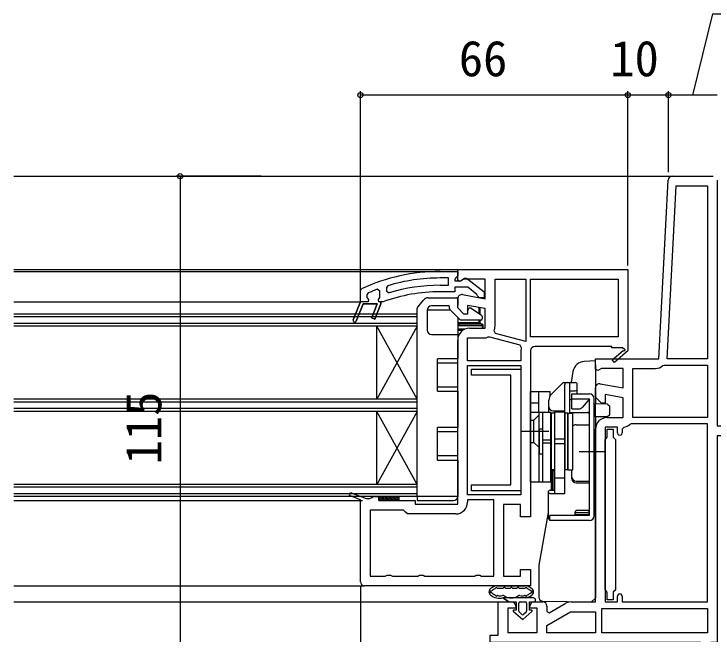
# Model space of a CAD drawing. Units: millimetres, scale not verified. Extents: x -525 to 525, y -783 to 778.
# Drawn here: x 1.5 to 174, y -443.6 to -290.7 of the extents above; entities that cross this region are included whole.
import ezdxf
from ezdxf.enums import TextEntityAlignment as Align

# ---------------------------------------------------------------- set-up
doc = ezdxf.new("R2010")
doc.units = ezdxf.units.MM
doc.header["$LTSCALE"] = 4
for name, color, linetype in [('0-2_YKK_11', 7, 'Continuous'), ('0-4_YKK_12', 2, 'Continuous'), ('0-5_YKK_13', 4, 'Continuous'), ('0-7_YKK_D', 6, 'Continuous')]:
    doc.layers.add(name, color=color, linetype=linetype)
doc.styles.add('ＭＳ ゴシック', font='')
doc.styles.get('ＭＳ ゴシック').set_extended_font_data('MS Gothic')

msp = doc.modelspace()

# ---------------------------------------------------------------- linework, layer by layer
at = {"layer": '0-2_YKK_11'}
for p, q in [((163.949, -330.7), (174, -330.7)), ((126.6, -373.7), (126.6, -376.2)), ((129.8, -435.7), (132, -435.7))]:
    msp.add_line(p, q, dxfattribs=at)
for points in [[(175, -331.7), (175, -392.3), (203, -392.3), (203, -395.7), (201.1, -395.7), (200.6, -395.2), (200.1, -394.7), (175, -394.7), (175, -445.7), (173.5, -445.7), (173.5, -458.2), (175, -458.2), (175, -460.7), (171, -460.7), (171, -445.7), (119, -445.7), (119, -443.9), (121, -443.9), (121, -435.7), (124.3, -435.7)], [(146.174, -381.915), (151.8, -382.907), (151.8, -378.1), (146.444, -378.1), (145.576, -378.642), (145, -378.323), (145, -375.7), (160.642, -375.7), (162.95, -331.648)], [(106.633, -354.2), (111.001, -354.2), (111.001, -355.3), (110.563, -355.796), (110.301, -356.094), (110.301, -356.5), (111.701, -356.5), (112.101, -356.3)], [(111, -353.7), (153, -353.7), (153, -373.566), (153.077, -373.7), (149.659, -376.605), (149.141, -375.995), (151.861, -373.684)], [(112.174, -359.915), (117.8, -360.907), (117.8, -356.1), (112.444, -356.1), (111.576, -356.642), (111, -356.323), (111, -353.7)], [(106.633, -357.6), (108.701, -357.6), (108.701, -355.8), (106.633, -355.8)], [(113.517, -356.113), (117.501, -359.225), (117.501, -360.7), (116.399, -360.7), (115.9, -360.225), (115.708, -359.855), (113.462, -358.1), (110.301, -358.1), (110.301, -359.2), (106.633, -359.2)], [(127.8, -356.1), (127.8, -371.479), (120.316, -369.474), (119.983, -368.801)], [(120.2, -367.7), (120.2, -356.1), (127.8, -356.1)], [(88.901, -359.495), (88.601, -359.953), (88.601, -360.625), (88.976, -361.11), (88.901, -361.7), (87.001, -361.7), (85.229, -366.152), (87.001, -361.7), (87.001, -358.918), (87.29, -358.464)], [(85.972, -366.448), (87.663, -362.2), (91.14, -362.2), (89.766, -365.652), (90.509, -365.948), (92.001, -362.2), (92.001, -361.7), (91.501, -361.7), (91.426, -361.11), (91.801, -360.625), (91.801, -360.6), (91.801, -359.065), (91.126, -358.596)], [(93.756, -357.709), (93.401, -358.187), (93.401, -359.024), (94.048, -359.501)], [(92.618, -361.67), (92.447, -361.7), (92.001, -361.7), (92.001, -362.2), (90.509, -365.948), (89.766, -365.652), (91.14, -362.2), (87.663, -362.2), (85.972, -366.448)], [(113.9, -368.2), (117.8, -368.2), (117.8, -363.344), (113.4, -362.568), (113.4, -364.7), (112.5, -364.7), (111, -363.2), (111, -360.9)], [(126.6, -376.2), (113.4, -376.2), (113.4, -370.6), (117.3, -370.6)], [(118.491, -370.344), (118.826, -370.317), (126.332, -372.328), (126.689, -372.925)], [(87, -430.7), (87, -410.511), (84.259, -409.474), (84.541, -408.726), (88.439, -410.2), (89.334, -410.2), (89.767, -409.95), (90.2, -409.7), (91.5, -409.7), (91.5, -410.7), (100.5, -410.7), (100.5, -411.6), (111, -411.6), (111, -371.1)], [(129, -373.7), (129, -414.7), (126.5, -414.7), (126.5, -411.7), (122.3, -411.7), (122.3, -429.3), (126.5, -429.3), (126.5, -427.7), (129, -427.7), (129, -431.7), (88, -431.7)], [(151.926, -373.306), (151.749, -373), (149, -373), (149, -372.7), (130, -372.7)], [(161.635, -377.418), (161.958, -377.3), (172.6, -377.3), (172.6, -390.2)], [(172.6, -390.2), (154.2, -390.2), (154.2, -378.1), (159.767, -378.1)], [(147.9, -390.2), (151.8, -390.2), (151.8, -385.344), (147.4, -384.568), (147.4, -386.7), (146.5, -386.7), (145, -385.2), (145, -382.9)], [(138.973, -435.7), (145, -435.7), (145, -393.1)], [(150.4, -394), (150.4, -392.6), (147.4, -392.6), (147.4, -435.7), (150.4, -435.7), (150.4, -434.3)], [(152.048, -392.587), (151.6, -393.084), (151.6, -394)], [(172.6, -435.7), (172.6, -391.8), (153.8, -391.8), (153.455, -391.938)], [(119.9, -429.3), (119.9, -410.5), (113.4, -410.5), (113.4, -411.1)], [(110.5, -414), (98.595, -414), (98.097, -413.55), (97.6, -413.1), (89.4, -413.1), (89.4, -429.3), (93.134, -429.3), (93.567, -429.05), (94.433, -429.05), (94.866, -429.3), (101.134, -429.3), (101.567, -429.05), (102.433, -429.05), (102.866, -429.3), (115.134, -429.3), (115.567, -429.05), (116.433, -429.05), (116.866, -429.3), (119.9, -429.3)], [(151.6, -434.3), (151.6, -435.7), (172.6, -435.7)], [(133, -436.7), (133, -438.045), (133.567, -438.373), (137.523, -436.089)], [(125.3, -436.7), (125.3, -437.2), (123.4, -437.2), (123.4, -443.2), (130.6, -443.2), (130.6, -437.2), (128.8, -437.2), (128.8, -436.7)]]:
    msp.add_lwpolyline(points, dxfattribs=at)
for points in [[(162.644, -375.7), (164.877, -333.1), (172.6, -333.1), (172.6, -375.7)], [(150.6, -370.3), (129, -370.3), (129, -356.1), (150.6, -356.1)], [(113.4, -409.3), (113.4, -377.4), (126.6, -377.4), (126.6, -409.3)], [(147.4, -432.654), (147.4, -395.646), (147.65, -395.35), (147.9, -395.054), (147.9, -393.096), (149.4, -393.096), (149.4, -395.054), (149.65, -395.35), (149.9, -395.646), (149.9, -432.646), (149.65, -432.942), (149.4, -433.237), (149.4, -435.196), (147.9, -435.196), (147.9, -433.246), (147.65, -432.95)], [(145, -443.3), (133, -443.3), (133, -441.471), (138.839, -438.1), (145, -438.1)], [(172.6, -443.3), (146.6, -443.3), (146.6, -437.3), (172.6, -437.3)]]:
    msp.add_lwpolyline(points, close=True, dxfattribs=at)
for centre, radius, start, end in [((163.949, -331.7), 1, 90, 176.99997), ((106.633, -400.2), 46, 90.00001, 114.86598), ((106.633, -400.2), 44.4, 89.99999, 106.86019), ((112.901, -356.9), 1, 51.91328, 143.13011), ((106.633, -400.2), 44.4, 110.44221, 113.53922), ((106.633, -400.2), 42.6, 89.99999, 107.18277), ((106.633, -400.2), 41, 89.99999, 109.98888), ((112, -360.9), 1, 79.99999, 179.99998), ((85.601, -366.3), 0.4, 158.30059, 338.30061), ((85.601, -366.3), 0.4, 158.30059, 338.30061), ((113.9, -371.1), 2.9, 90.00001, 179.99999), ((117.3, -367.7), 2.9, 337.68615, 359.99999), ((117.3, -367.7), 2.9, 269.99996, 294.25263), ((130, -373.7), 3.4, 166.82613, 179.99998), ((130, -373.7), 1, 90.00001, 179.99999), ((152.051, -373.522), 0.25, 220.35701, 120), ((159.767, -375.2), 2.9, 269.99999, 310.11919), ((146, -382.9), 1, 80.00002, 180), ((147.9, -393.1), 2.9, 90.00001, 179.99999), ((151.8, -390.2), 2.4, 275.9378, 313.60284), ((151, -394), 0.6, 179.99999, 0.00001), ((110.5, -411.1), 2.9, 270.00001, 359.99999), ((88, -430.7), 1, 180.00001, 269.99999), ((151, -434.3), 0.6, 359.99999, 180.00001), ((124.3, -436.7), 1, 0.00001, 89.99999), ((129.8, -436.7), 1, 90.00001, 179.99999), ((132, -436.7), 1, 0.00001, 89.99999), ((138.973, -438.6), 2.9, 89.99998, 119.99999)]:
    msp.add_arc(centre, radius, start, end, dxfattribs=at)
at = {"layer": '0-4_YKK_12'}
for p, q in [((1.5, -330.7), (163.949, -330.7)), ((1.5, -353.7), (111.5, -353.7)), ((1.5, -354.196), (110, -354.196)), ((1.501, -361.7), (87.001, -361.7)), ((101, -364.695), (1.5, -364.695)), ((101, -365.395), (1.5, -365.395)), ((101, -388.695), (101, -364.695)), ((101, -409.695), (101, -364.695)), ((101, -366.995), (1.5, -366.995)), ((101, -367.695), (1.5, -367.695)), ((91, -385.695), (91, -367.695)), ((101, -385.695), (91, -367.695)), ((101, -367.695), (91, -385.695)), ((101, -385.695), (1.5, -385.695)), ((101, -386.395), (1.5, -386.395)), ((101, -387.995), (1.5, -387.995)), ((101, -388.695), (1.5, -388.695)), ((91, -406.695), (91, -388.695)), ((101, -406.695), (91, -388.695)), ((101, -388.695), (91, -406.695)), ((101, -406.695), (1.5, -406.695)), ((101, -407.395), (1.5, -407.395)), ((101, -408.995), (1.5, -408.995)), ((101, -409.695), (1.5, -409.695)), ((1.5, -410.7), (87.5, -410.7)), ((1.5, -431.7), (88, -431.7)), ((1.5, -435.7), (121.5, -435.7))]:
    msp.add_line(p, q, dxfattribs=at)
at = {"layer": '0-5_YKK_13'}
for p, q in [((101.066, -363.118), (102.55, -361.263)), ((103.721, -360.7), (110.8, -360.7)), ((111.02, -360.7), (111, -360.7)), ((111, -360.9), (111, -360.7)), ((111, -360.9), (111, -362.493)), ((101, -409.7), (101, -363.305)), ((103.5, -363.7), (103.5, -368.7)), ((109.172, -363.7), (103.5, -363.7)), ((108.8, -362.7), (104.5, -362.7)), ((109, -363.321), (109, -362.9)), ((111.525, -366.054), (109.146, -363.675)), ((113.4, -363.893), (113.742, -363.3)), ((113.915, -363.2), (114.237, -363.2)), ((114.352, -363.236), (116.872, -365.001)), ((116.2, -363.062), (116.2, -364.53)), ((116.5, -364.74), (116.5, -363.115)), ((111, -365.528), (111, -369.7)), ((117, -365.247), (117, -365.9)), ((117, -367.2), (111.3, -367.2)), ((111.3, -367.2), (111.3, -367.5)), ((116.7, -366.2), (111.879, -366.2)), ((116.2, -366.2), (116.2, -366.9)), ((116.2, -366.9), (116.5, -366.9)), ((116.5, -366.9), (116.5, -366.2)), ((112.842, -368.4), (111, -368.4)), ((111, -368.7), (112.272, -368.7)), ((111.3, -367.5), (117, -367.5)), ((117, -367.5), (117, -368.2)), ((117.3, -368.2), (117.3, -367.5)), ((104.5, -369.7), (111, -369.7)), ((111, -369.7), (111, -375.7)), ((106, -383.7), (106, -375.7)), ((111, -375.7), (106, -375.7)), ((144.999, -376.217), (142.209, -376.388)), ((144.999, -377.216), (144.999, -376.217)), ((144.999, -377.216), (144.999, -386.867)), ((139.438, -378.862), (138.955, -381.6)), ((111, -382.7), (106, -382.7)), ((111, -383.7), (111, -382.7)), ((134.086, -384.514), (136.854, -381.746)), ((137.207, -381.6), (140, -381.6)), ((137.4, -388.9), (137.4, -382.1)), ((138.7, -388.967), (138.7, -382.1)), ((140.5, -384.4), (140.5, -382.1)), ((106, -383.7), (111, -383.7)), ((111, -383.7), (111, -392.7)), ((129, -406.1), (129, -383.8)), ((129, -383.8), (133.8, -383.8)), ((131, -388.9), (131, -383.8)), ((133.8, -384.875), (133.8, -383.8)), ((138.7, -383.6), (140, -383.6)), ((133.5, -388.9), (133.5, -385.928)), ((138.7, -385.8), (139.2, -385.8)), ((139.2, -385.6), (143.5, -385.6)), ((143.5, -385.6), (141.762, -387.671)), ((143.5, -414.4), (143.5, -385.6)), ((143.5, -391.979), (143.5, -386.3)), ((144.7, -414.4), (144.7, -385.6)), ((129, -386.6), (131, -386.6)), ((139.2, -388.1), (140.843, -388.1)), ((144.999, -390.067), (144.999, -386.867)), ((147.999, -386.894), (144.999, -386.867)), ((147.999, -386.894), (148.499, -387.402)), ((148.499, -389.532), (148.499, -387.402)), ((129, -388.9), (134, -388.9)), ((129.8, -390.85), (131, -389.65)), ((131, -388.9), (131, -406.1)), ((132, -406.1), (132, -388.9)), ((134, -406.1), (134, -388.9)), ((134.9, -389.1), (134.1, -389.1)), ((134.1, -389.1), (134.1, -403.1)), ((134.5, -388.6), (137.4, -388.6)), ((134.9, -389.1), (134.9, -403.1)), ((137.4, -408.921), (137.4, -388.9)), ((138.2, -389.1), (137.4, -389.1)), ((137.4, -389.1), (137.4, -403.1)), ((138.2, -389.1), (138.2, -403.1)), ((138.2, -403.1), (138.2, -389.1)), ((138.2, -389.1), (139.4, -389.1)), ((138.7, -388.967), (143, -388.967)), ((139.4, -403.1), (139.4, -389.1)), ((148.499, -389.532), (147.999, -390.041)), ((129, -390.85), (129.8, -390.85)), ((129.8, -396.35), (129.8, -390.85)), ((147.999, -390.041), (144.999, -390.067)), ((144.999, -390.067), (144.999, -434.718)), ((106, -400.7), (106, -392.7)), ((111, -392.7), (106, -392.7)), ((131.2, -399.2), (131.2, -393)), ((131.2, -393), (132, -393)), ((132, -399.2), (132, -393)), ((134, -393.1), (134.1, -393.1)), ((140.2, -391.979), (143.5, -391.979)), ((126.5, -393.6), (133.5, -393.6)), ((129, -396.35), (129.8, -396.35)), ((129.8, -396.35), (131, -397.55)), ((132, -395.708), (134, -395.708)), ((132, -396.492), (134, -396.492)), ((137.4, -395.531), (134.9, -395.531)), ((137.4, -396.669), (134.9, -396.669)), ((111, -399.7), (106, -399.7)), ((111, -400.7), (111, -399.7)), ((131.2, -399.2), (132, -399.2)), ((134, -399.1), (134.1, -399.1)), ((141, -398.6), (147.2, -398.6)), ((106, -400.7), (111, -400.7)), ((111, -400.7), (111, -409.7)), ((134.1, -403.1), (134.1, -408.167)), ((134.9, -403.1), (134.1, -403.1)), ((134.9, -408.167), (134.9, -403.239)), ((137.4, -408.921), (137.4, -403.1)), ((138.2, -403.1), (137.4, -403.1)), ((138.2, -403.1), (139.4, -403.1)), ((139.2, -405.336), (139.2, -403.1)), ((134.9, -405.1), (137.4, -405.1)), ((129, -406.1), (134, -406.1)), ((140.2, -405.886), (143.5, -405.886)), ((140.2, -406.336), (143.5, -406.336)), ((143.5, -413.141), (143.5, -406.336)), ((133.3, -408.667), (133.3, -414.839)), ((133.8, -408.167), (134.9, -408.167)), ((144.999, -408.7), (144.999, -433.7)), ((91.5, -410.076), (92.124, -410.7)), ((91.5, -410.525), (91.675, -410.7)), ((91.573, -409.7), (92.573, -410.7)), ((92.022, -409.7), (93.022, -410.7)), ((92.471, -409.7), (93.471, -410.7)), ((92.92, -409.7), (93.92, -410.7)), ((93.369, -409.7), (94.369, -410.7)), ((93.818, -409.7), (94.818, -410.7)), ((94.267, -409.7), (95.267, -410.7)), ((94.716, -409.7), (95.716, -410.7)), ((95.165, -409.7), (96.165, -410.7)), ((95.614, -409.7), (96.5, -410.586)), ((96.063, -409.7), (96.5, -410.137)), ((101, -409.7), (101, -410.7)), ((111, -409.7), (101, -409.7)), ((133.8, -408.921), (137.4, -408.921)), ((101, -410.7), (110, -410.7)), ((133.3, -413.67), (131.015, -426.631)), ((140, -414.4), (140, -413.511)), ((140, -413.6), (143, -413.6)), ((143.5, -413.141), (140.369, -413.141)), ((143.5, -413.6), (143.5, -413.141)), ((143.5, -414.4), (133.7, -414.4)), ((133.7, -415.6), (133.7, -414.4)), ((143.5, -415.6), (133.7, -415.6)), ((140.1, -414.1), (143, -414.1)), ((130.999, -426.805), (130.999, -434.49)), ((120.71, -431.7), (127.691, -431.7)), ((120.989, -432.3), (121.991, -432.3)), ((123.05, -432.3), (123.671, -432.3)), ((124.73, -432.3), (125.351, -432.3)), ((126.41, -432.3), (127.412, -432.3)), ((129.702, -434.7), (122.151, -434.7)), ((123.601, -435.7), (125.401, -435.7)), ((123.601, -435.7), (125.401, -435.7)), ((125.401, -435.7), (125.401, -437.7)), ((126.101, -438), (126.101, -436)), ((126.401, -435.7), (127.701, -435.7)), ((128.001, -436), (128.001, -438)), ((128.701, -435.7), (129.701, -435.7)), ((128.701, -437.7), (128.701, -435.7)), ((128.701, -435.7), (129.701, -435.7)), ((144.999, -434.734), (144.999, -434.718)), ((124.772, -438.056), (127.051, -440)), ((125.401, -437.7), (124.903, -437.7)), ((127.051, -440), (129.33, -438.056)), ((129.198, -437.7), (128.701, -437.7)), ((126.856, -438.782), (126.206, -438.228)), ((127.895, -438.228), (127.245, -438.782))]:
    msp.add_line(p, q, dxfattribs=at)
for points in [[(116.2, -367.2), (116.2, -366.9), (111, -366.9)], [(117.3, -367.5), (117, -367.5), (117, -367.2)], [(106, -376.7), (111, -376.7), (111, -375.7)], [(139.2, -388.1), (139.2, -384.4), (143.5, -384.4)], [(137.4, -388.9), (134.9, -388.9), (134.9, -408.921)], [(106, -393.7), (111, -393.7), (111, -392.7)], [(134.5, -408.167), (134.5, -403.239), (134.9, -403.239)], [(140.369, -413.142), (140.33, -413.144), (140.276, -413.157), (140.216, -413.182), (140.156, -413.221), (140.102, -413.272), (140.057, -413.332), (140.025, -413.398), (140.006, -413.467), (140, -413.531)], [(122.151, -434.7), (123.601, -435.7), (122.151, -434.7)], [(131.982, -435.49), (144, -435.7), (144.999, -434.734)]]:
    msp.add_lwpolyline(points, dxfattribs=at)
for points in [[(126.6, -378.3), (126.6, -408.3), (114.4, -408.3), (114.4, -406.8), (124.1, -406.8), (124.1, -379.8), (114.4, -379.8), (114.4, -378.3)], [(96.5, -409.7), (96.5, -410.7), (91.5, -410.7), (91.5, -409.7)]]:
    msp.add_lwpolyline(points, close=True, dxfattribs=at)
for centre, radius, start, end in [((103.721, -362.2), 1.5, 90, 141.34019), ((110.8, -360.9), 0.2, 0, 90), ((101.3, -363.305), 0.3, 141.34019, 180), ((104.5, -363.7), 1, 90, 180), ((108.8, -362.9), 0.2, 0, 90), ((109.5, -363.321), 0.5, 180, 225), ((113.915, -363.4), 0.2, 90, 150), ((114.237, -363.4), 0.2, 55, 90), ((116.7, -365.247), 0.3, 0, 55), ((111.3, -366.9), 0.3, 180, 270), ((111.3, -366.9), 0.6, 240, 270), ((111.879, -365.7), 0.5, 225, 270), ((116.8, -366.9), 0.3, 180, 270), ((116.7, -365.9), 0.3, 270, 0), ((117, -367.5), 0.3, 0, 90), ((104.5, -368.7), 1, 180, 270), ((142.392, -379.383), 3, 93.5, 170), ((137.207, -382.1), 0.5, 90, 135), ((137.9, -382.1), 0.5, 90, 180), ((138.2, -382.1), 0.5, 0, 90), ((140, -382.1), 0.5, 0, 90), ((135.5, -385.928), 2, 135, 180), ((140, -383.1), 0.5, 270, 0), ((143.5, -385.6), 1.2, 0, 90), ((143, -386.3), 0.5, 0, 57.6926), ((134.5, -387.6), 1, 180, 270), ((140.843, -386.9), 1.2, 270, 320), ((143, -389.467), 0.5, 0, 90), ((140.2, -392.979), 1, 90, 143.1301), ((134.5, -402.3), 1, 240, 246.42182), ((140.2, -404.886), 1, 180, 270), ((140.2, -405.336), 1, 180, 270), ((133.8, -408.667), 0.5, 90, 180), ((110, -409.7), 1, 270, 0), ((133.8, -409.421), 0.5, 90, 180), ((143, -413.1), 0.5, 270, 355.24516), ((143, -413.6), 0.5, 270, 0), ((133.8, -414.839), 0.5, 180, 258.46304), ((140.1, -413.6), 0.5, 258.46304, 270), ((143.5, -414.4), 1.2, 270, 0), ((131.999, -426.805), 1, 170, 180), ((119.699, -433.2), 1, 127.38277, 232.61723), ((121.399, -435.425), 3.8, 102.43989, 127.38277), ((119.203, -432.7), 0.3, 269.61392, 308.87367), ((121.399, -435.425), 3.2, 112.8033, 128.87367), ((120.043, -432.198), 0.3, 292.8033, 342.58405), ((120.52, -432.348), 0.2, 54.106, 162.58405), ((120.71, -432.3), 0.6, 90, 102.43989), ((120.989, -431.7), 0.6, 234.106, 270), ((121.991, -431.7), 0.6, 270, 311.40962), ((122.521, -432.3), 0.2, 48.59038, 131.40962), ((123.05, -431.7), 0.6, 228.59038, 270), ((123.671, -431.7), 0.6, 270, 311.40962), ((124.201, -432.3), 0.2, 48.59038, 131.40962), ((124.73, -431.7), 0.6, 228.59038, 270), ((125.351, -431.7), 0.6, 270, 311.40962), ((125.881, -432.3), 0.2, 48.59038, 131.40962), ((126.41, -431.7), 0.6, 228.59038, 270), ((127.412, -431.7), 0.6, 270, 305.89399), ((127.691, -432.3), 0.6, 77.56012, 90), ((127.881, -432.348), 0.2, 17.41595, 125.89399), ((127.002, -435.425), 3.8, 52.61723, 77.56012), ((128.358, -432.198), 0.3, 197.41595, 247.1967), ((127.002, -435.425), 3.2, 51.12634, 67.1967), ((129.198, -432.7), 0.3, 231.12634, 270.38612), ((128.702, -433.2), 1, 307.38277, 52.61723), ((119.199, -433.2), 0.2, 89.61392, 270.38608), ((121.399, -430.975), 3.8, 232.61723, 281.41207), ((119.203, -433.7), 0.3, 51.12633, 90.38608), ((121.399, -430.975), 3.2, 231.12633, 247.1967), ((120.043, -434.202), 0.3, 17.41595, 67.1967), ((120.52, -434.052), 0.2, 197.41595, 310.68193), ((120.846, -434.431), 0.3, 80.90118, 130.68193), ((121.399, -430.975), 3.2, 260.90118, 281.41207), ((122.151, -434.7), 0.6, 57.36313, 101.41207), ((124.201, -431.5), 3.2, 237.36313, 302.63687), ((126.25, -434.7), 0.6, 78.58793, 122.63687), ((127.002, -430.975), 3.2, 258.58793, 279.09882), ((127.555, -434.431), 0.3, 49.31808, 99.09882), ((127.881, -434.052), 0.2, 229.31808, 342.58405), ((127.002, -430.975), 3.8, 281.41207, 307.38277), ((128.358, -434.202), 0.3, 112.8033, 162.58405), ((127.002, -430.975), 3.2, 292.8033, 308.87367), ((129.198, -433.7), 0.3, 89.61393, 128.87367), ((129.202, -433.2), 0.2, 269.61393, 90.38612), ((131.999, -434.49), 1, 180, 269), ((126.401, -436), 0.3, 90, 180), ((127.701, -436), 0.3, 0, 90), ((129.701, -435.2), 0.5, 270.00002, 270.11467), ((129.702, -435.2), 0.5, 270.11462, 89.88538), ((124.903, -437.902), 0.202, 90.00003, 229.53622), ((126.401, -438), 0.3, 180, 229.53619), ((127.701, -438), 0.3, 310.46381, 0), ((129.198, -437.902), 0.202, 310.46381, 90), ((127.051, -438.554), 0.3, 229.53619, 310.46381)]:
    msp.add_arc(centre, radius, start, end, dxfattribs=at)
at = {"layer": '0-7_YKK_D'}
for p, q in [((87, -359.359), (87, -309.7)), ((153, -352.7), (153, -309.7)), ((153, -351.7), (153, -309.7)), ((163, -329.7), (163, -309.7)), ((163, -328.7), (163, -309.7)), ((153, -310.7), (87, -310.7)), ((163, -310.7), (153, -310.7)), ((175, -310.7), (163, -310.7)), ((62.499, -330.7), (41.499, -330.7)), ((42.499, -330.7), (42.499, -445.7)), ((87, -431.7), (87, -605.7))]:
    msp.add_line(p, q, dxfattribs=at)
msp.add_lwpolyline([(169, -310.7), (173.993, -290.7), (192.72, -290.7)], dxfattribs=at)
for centre in [(87, -310.7), (153, -310.7), (153, -310.7), (163, -310.7), (163, -310.7), (42.499, -330.7)]:
    msp.add_circle(centre, 0.637, dxfattribs=at)

# ---------------------------------------------------------------- texts
at = {"layer": '0-7_YKK_D', "style": 'ＭＳ ゴシック'}
for s, p in [('66', (111.273, -308.7)), ('10', (148.659, -308.7))]:
    msp.add_text(s, height=8.798, dxfattribs=at).set_placement(p, align=Align.BOTTOM_LEFT)
msp.add_text('115', height=8.798, rotation=90, dxfattribs=at).set_placement((40.499, -401.768), align=Align.BOTTOM_LEFT)

doc.saveas('drawing.dxf')
